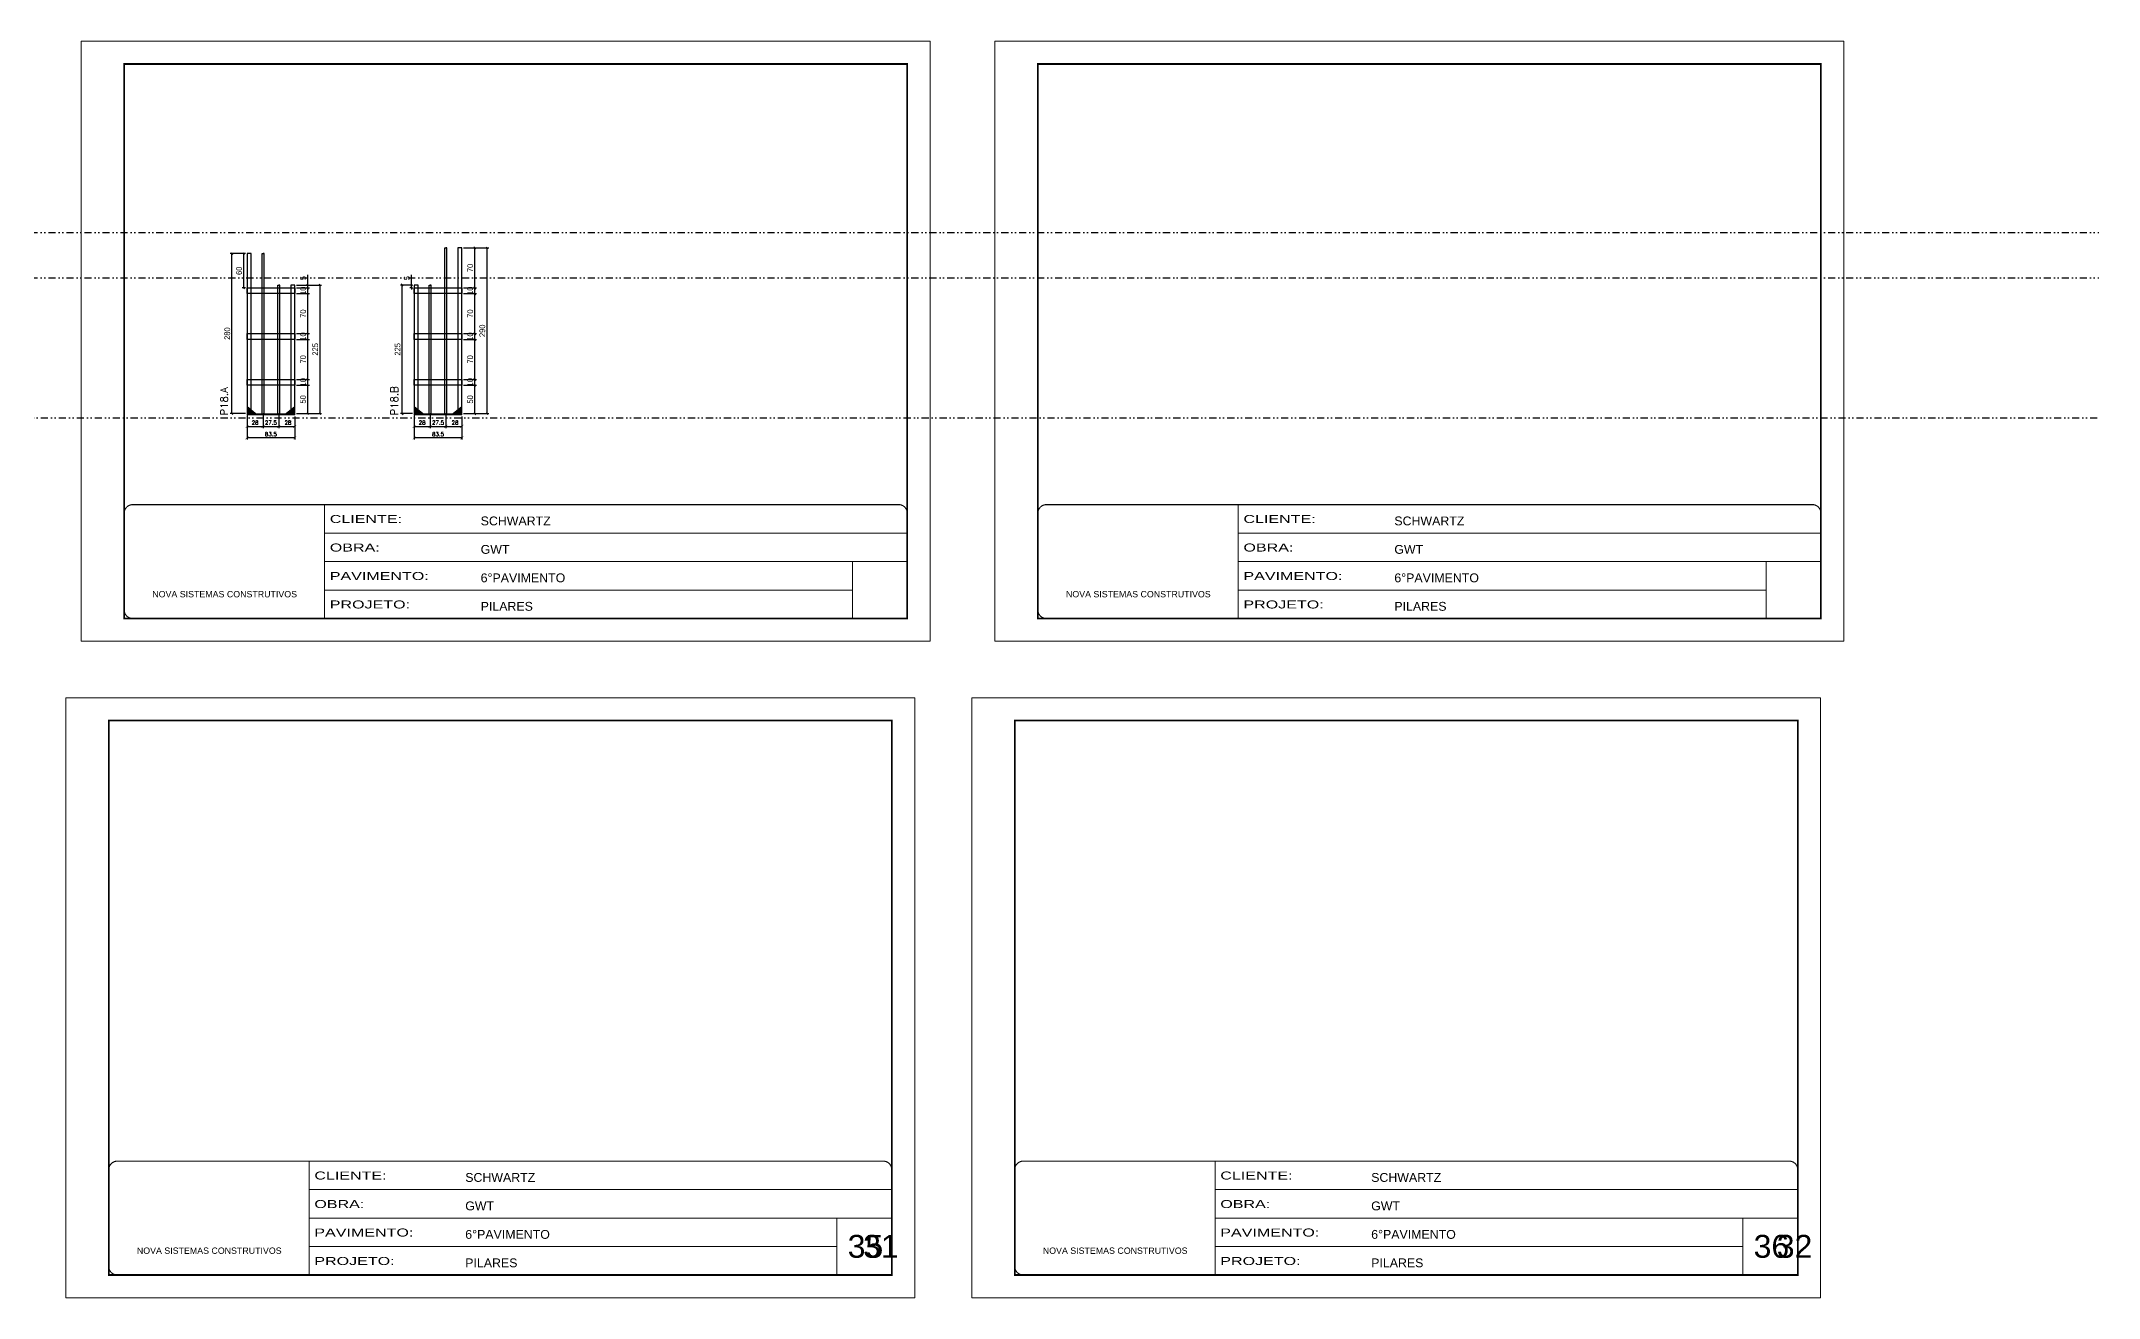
# Model space of a CAD drawing. Extents: x 13770 to 23315, y 867 to 16997.
# Drawn here: x 17513 to 21113, y 6610 to 8808 of the extents above; entities that cross this region are included whole.
import ezdxf

# ---------------------------------------------------------------- set-up
doc = ezdxf.new("R2010")
doc.units = 0
for name, pattern in [('CONTINUO', [0]), ('DASHED', [0.75, 0.5, -0.25]), ('DIVIDE2', [0.625, 0.25, -0.125, 0, -0.125, 0, -0.125]), ('HIDDEN', [0.375, 0.25, -0.125])]:
    doc.linetypes.add(name, pattern=pattern)
for name, color, linetype, lineweight in [('CARIMBO', 255, 'Continuous', 9), ('Folhas', 255, 'Continuous', 9), ('Madeira', 126, 'Continuous', 18), ('Sarr 2.2x7', 40, 'Continuous', 9), ('SARRAFO DE PRESSAO', 251, 'DASHED', 9), ('Texto Seção', 7, 'Continuous', 15)]:
    doc.layers.add(name, color=color, linetype=linetype, lineweight=lineweight)
for name, color, linetype in [('COTA', 241, 'Continuous'), ('Nível', 160, 'Continuous'), ('SARR_2.2x10', 60, 'Continuous'), ('SARR_3.5x7', 81, 'Continuous'), ('SARR_7x7', 40, 'Continuous')]:
    doc.layers.add(name, color=color, linetype=linetype)
doc.styles.add('ARIAL', font='arial.ttf')
doc.styles.add('COTA TECNICA', font='techl___.ttf', dxfattribs={"height": 10})
doc.styles.add('REGUA-120', font='ROMANS.shx', dxfattribs={"height": 15})
doc.styles.add('ROMANS', font='romans.shx')
doc.styles.add('Tecnologia', font='')
doc.styles.get('Tecnologia').set_extended_font_data('Forgotten Futurist')
doc.dimstyles.new('Cota Paínel', dxfattribs={"dimtxt": 7, "dimasz": 5, "dimexe": 3, "dimexo": 3, "dimgap": 3, "dimtad": 1, "dimdec": 1, "dimzin": 12, "dimdsep": 46, "dimtxsty": 'ROMANS', "dimblk": 'ARCHTICK', "dimcen": 0, "dimclrd": 4, "dimclre": 4, "dimclrt": 1, "dimadec": 1, "dimazin": 3, "dimtfac": 1, "dimtdec": 1, "dimtmove": 0, "dimatfit": 3, "dimldrblk": 'OBLIQUE', "dimfxl": 1, "dimtolj": 1, "dimtzin": 12, "dimarcsym": 0})
doc.dimstyles.new('PAINEL', dxfattribs={"dimtxt": 10, "dimasz": 3, "dimexe": 3, "dimexo": 3, "dimgap": 3, "dimtad": 1, "dimdec": 1, "dimzin": 12, "dimdsep": 46, "dimtxsty": 'COTA TECNICA', "dimblk1": 'OBLIQUE', "dimblk2": 'OBLIQUE', "dimsah": 1, "dimcen": 0.9, "dimclrd": 4, "dimclre": 4, "dimclrt": 240, "dimadec": 1, "dimazin": 3, "dimtfac": 1, "dimtdec": 1, "dimtmove": 0, "dimatfit": 3, "dimfxl": 1, "dimtolj": 1, "dimtzin": 12, "dimarcsym": 0})

# ---------------------------------------------------------------- blocks, each defined once
blk = doc.blocks.new('9999999999')
at = {"color": 30, "linetype": 'CONTINUO'}
for p, q in [((98564.6, 34230.2), (98564.6, 34429.4)), ((98564.6, 34379.6), (99584, 34379.6)), ((98564.6, 34329.8), (99488, 34329.8)), ((99584, 34329.8), (99488, 34329.8)), ((99488, 34329.8), (99488, 34230.2)), ((98564.6, 34280), (99488, 34280))]:
    blk.add_line(p, q, dxfattribs=at)
at = {"color": 30, "linetype": 'CONTINUO', "const_width": 2}
blk.add_lwpolyline([(99584, 34230.2), (99584, 34414.4, 0.414214), (99569, 34429.4), (98229, 34429.4, 0.414214), (98214, 34414.4), (98214, 34245.2, 0.414214), (98229, 34230.2), (99584, 34230.2)], format="xyb", dxfattribs=at)
at = {"layer": 'Folhas'}
blk.add_lwpolyline([(98139, 34190.2), (99624, 34190.2), (99624, 35240.2), (98139, 35240.2)], close=True, dxfattribs=at)
at = {"layer": 'Folhas', "color": 30, "const_width": 3}
blk.add_lwpolyline([(98214, 34230.2), (99584, 34230.2), (99584, 35200.2), (98214, 35200.2)], close=True, dxfattribs=at)
at = {"color": 7, "linetype": 'Continuous', "ltscale": 5, "style": 'ARIAL'}
for s, height, p in [('SCHWARTZ', 15.48, (98837.7, 34393.1)), ('GWT', 15.48, (98837.7, 34343.3)), ('6°PAVIMENTO', 15.483, (98837.7, 34293.5)), ('NOVA SISTEMAS CONSTRUTIVOS', 11.059, (98263.2, 34267.2)), ('PILARES', 15.48, (98837.7, 34243.7))]:
    blk.add_text(s, height=height, dxfattribs=at).set_placement(p)
at = {"layer": 'Folhas', "color": 7, "style": 'Tecnologia', "width": 1.5}
for s, p in [('CLIENTE:', (98573.7, 34397.2)), ('OBRA:', (98573.7, 34347.3)), ('PAVIMENTO:', (98573.7, 34297.5)), ('PROJETO:', (98573.7, 34247.7))]:
    blk.add_text(s, height=14, dxfattribs=at).set_placement(p)
blk = doc.blocks.new('_ArchTick')
at = {"color": 0, "linetype": 'ByBlock', "const_width": 0.15}
blk.add_lwpolyline([(-0.5, -0.5), (0.5, 0.5)], dxfattribs=at)
blk = doc.blocks.new('*D1029')
at = {"layer": 'COTA', "color": 4, "lineweight": -2, "transparency": 16777216}
for p, q in [((17873, 8138.6), (17873, 8111.4)), ((17956.5, 8138.6), (17956.5, 8111.4)), ((17956.5, 8114.4), (17873, 8114.4))]:
    blk.add_line(p, q, dxfattribs=at)
at = {"layer": 'Defpoints', "color": 0, "transparency": 16777216}
for p in [(17873, 8141.6), (17956.5, 8141.6), (17873, 8114.4)]:
    blk.add_point(p, dxfattribs=at)
at = {"layer": 'COTA', "color": 4, "lineweight": -2, "transparency": 16777216, "xscale": 5, "yscale": 5, "zscale": 5, "rotation": 180}
blk.add_blockref('_ArchTick', (17873, 8114.4), dxfattribs=at)
at = {"layer": 'COTA', "color": 4, "lineweight": -2, "transparency": 16777216, "xscale": 5, "yscale": 5, "zscale": 5}
blk.add_blockref('_ArchTick', (17956.5, 8114.4), dxfattribs=at)
at = {"layer": 'COTA', "color": 1, "transparency": 16777216, "insert": (17914.7, 8120.9), "char_height": 7, "attachment_point": 5, "style": 'ROMANS'}
blk.add_mtext('\\A1;83.5', dxfattribs=at)
blk = doc.blocks.new('_Oblique')
at = {"color": 0, "linetype": 'ByBlock', "lineweight": -2}
blk.add_line((-0.5, -0.5), (0.5, 0.5), dxfattribs=at)
blk = doc.blocks.new('*D1030')
at = {"layer": 'COTA', "color": 4, "lineweight": -2, "transparency": 16777216}
for p, q in [((17928.5, 8153.8), (17928.5, 8131.6)), ((17956.5, 8151.6), (17956.5, 8131.6)), ((17928.5, 8134.6), (17956.5, 8134.6))]:
    blk.add_line(p, q, dxfattribs=at)
at = {"layer": 'Defpoints', "color": 0, "transparency": 16777216}
for p in [(17928.5, 8156.8), (17956.5, 8154.6), (17956.5, 8134.6)]:
    blk.add_point(p, dxfattribs=at)
at = {"layer": 'COTA', "color": 4, "lineweight": -2, "transparency": 16777216, "xscale": 5, "yscale": 5, "zscale": 5, "rotation": 180}
blk.add_blockref('_ArchTick', (17928.5, 8134.6), dxfattribs=at)
at = {"layer": 'COTA', "color": 4, "lineweight": -2, "transparency": 16777216, "xscale": 5, "yscale": 5, "zscale": 5}
blk.add_blockref('_ArchTick', (17956.5, 8134.6), dxfattribs=at)
at = {"layer": 'COTA', "color": 1, "transparency": 16777216, "insert": (17944.5, 8141.1), "char_height": 7, "attachment_point": 5, "style": 'ROMANS'}
blk.add_mtext('\\A1;28', dxfattribs=at)
blk = doc.blocks.new('*D1031')
at = {"layer": 'COTA', "color": 4, "lineweight": -2, "transparency": 16777216}
for p, q in [((17873, 8153.8), (17873, 8131.6)), ((17901, 8153.8), (17901, 8131.6)), ((17873, 8134.6), (17901, 8134.6))]:
    blk.add_line(p, q, dxfattribs=at)
at = {"layer": 'Defpoints', "color": 0, "transparency": 16777216}
for p in [(17873, 8156.8), (17901, 8156.8), (17901, 8134.6)]:
    blk.add_point(p, dxfattribs=at)
at = {"layer": 'COTA', "color": 4, "lineweight": -2, "transparency": 16777216, "xscale": 5, "yscale": 5, "zscale": 5, "rotation": 180}
blk.add_blockref('_ArchTick', (17873, 8134.6), dxfattribs=at)
at = {"layer": 'COTA', "color": 4, "lineweight": -2, "transparency": 16777216, "xscale": 5, "yscale": 5, "zscale": 5}
blk.add_blockref('_ArchTick', (17901, 8134.6), dxfattribs=at)
at = {"layer": 'COTA', "color": 1, "transparency": 16777216, "insert": (17887, 8141.1), "char_height": 7, "attachment_point": 5, "style": 'ROMANS'}
blk.add_mtext('\\A1;28', dxfattribs=at)
blk = doc.blocks.new('*D1032')
at = {"layer": 'COTA', "color": 4, "lineweight": -2, "transparency": 16777216}
for p, q in [((17901, 8153.8), (17901, 8131.6)), ((17928.5, 8153.8), (17928.5, 8131.6)), ((17901, 8134.6), (17928.5, 8134.6))]:
    blk.add_line(p, q, dxfattribs=at)
at = {"layer": 'Defpoints', "color": 0, "transparency": 16777216}
for p in [(17901, 8156.8), (17928.5, 8156.8), (17928.5, 8134.6)]:
    blk.add_point(p, dxfattribs=at)
at = {"layer": 'COTA', "color": 4, "lineweight": -2, "transparency": 16777216, "xscale": 5, "yscale": 5, "zscale": 5, "rotation": 180}
blk.add_blockref('_ArchTick', (17901, 8134.6), dxfattribs=at)
at = {"layer": 'COTA', "color": 4, "lineweight": -2, "transparency": 16777216, "xscale": 5, "yscale": 5, "zscale": 5}
blk.add_blockref('_ArchTick', (17928.5, 8134.6), dxfattribs=at)
at = {"layer": 'COTA', "color": 1, "transparency": 16777216, "insert": (17914.7, 8141.1), "char_height": 7, "attachment_point": 5, "style": 'ROMANS'}
blk.add_mtext('\\A1;27.5', dxfattribs=at)
blk = doc.blocks.new('*D1033')
at = {"layer": 'COTA', "color": 4, "lineweight": -2, "transparency": 16777216}
for p, q in [((17959.5, 8206.8), (17982.2, 8206.8)), ((17979.2, 8156.8), (17979.2, 8206.8)), ((17959.5, 8156.8), (17982.2, 8156.8))]:
    blk.add_line(p, q, dxfattribs=at)
at = {"layer": 'Defpoints', "color": 0, "transparency": 16777216}
for p in [(17956.5, 8206.8), (17979.2, 8206.8), (17956.5, 8156.8)]:
    blk.add_point(p, dxfattribs=at)
at = {"layer": 'COTA', "color": 4, "lineweight": -2, "transparency": 16777216, "xscale": 3, "yscale": 3, "zscale": 3}
for p, rotation in [((17979.2, 8206.8), 90), ((17979.2, 8156.8), 270)]:
    blk.add_blockref('_Oblique', p, dxfattribs=dict(at, rotation=rotation))
at = {"layer": 'COTA', "color": 240, "transparency": 16777216, "insert": (17971, 8181.8), "char_height": 10, "attachment_point": 5, "rotation": 90, "style": 'COTA TECNICA'}
blk.add_mtext('\\A1;50', dxfattribs=at)
blk = doc.blocks.new('*D1034')
at = {"layer": 'COTA', "color": 4, "lineweight": -2, "transparency": 16777216}
for p, q in [((17959.5, 8216.8), (17982.2, 8216.8)), ((17979.2, 8206.8), (17979.2, 8216.8)), ((17959.5, 8206.8), (17982.2, 8206.8))]:
    blk.add_line(p, q, dxfattribs=at)
at = {"layer": 'Defpoints', "color": 0, "transparency": 16777216}
for p in [(17956.5, 8216.8), (17979.2, 8216.8), (17956.5, 8206.8)]:
    blk.add_point(p, dxfattribs=at)
at = {"layer": 'COTA', "color": 4, "lineweight": -2, "transparency": 16777216, "xscale": 3, "yscale": 3, "zscale": 3}
for p, rotation in [((17979.2, 8216.8), 90), ((17979.2, 8206.8), 270)]:
    blk.add_blockref('_Oblique', p, dxfattribs=dict(at, rotation=rotation))
at = {"layer": 'COTA', "color": 240, "transparency": 16777216, "insert": (17971.1, 8211.8), "char_height": 10, "attachment_point": 5, "rotation": 90, "style": 'COTA TECNICA'}
blk.add_mtext('\\A1;10', dxfattribs=at)
blk = doc.blocks.new('*D1035')
at = {"layer": 'COTA', "color": 4, "lineweight": -2, "transparency": 16777216}
for p, q in [((17959.5, 8286.8), (17982.2, 8286.8)), ((17979.2, 8216.8), (17979.2, 8286.8)), ((17959.5, 8216.8), (17982.2, 8216.8))]:
    blk.add_line(p, q, dxfattribs=at)
at = {"layer": 'Defpoints', "color": 0, "transparency": 16777216}
for p in [(17956.5, 8286.8), (17979.2, 8286.8), (17956.5, 8216.8)]:
    blk.add_point(p, dxfattribs=at)
at = {"layer": 'COTA', "color": 4, "lineweight": -2, "transparency": 16777216, "xscale": 3, "yscale": 3, "zscale": 3}
for p, rotation in [((17979.2, 8286.8), 90), ((17979.2, 8216.8), 270)]:
    blk.add_blockref('_Oblique', p, dxfattribs=dict(at, rotation=rotation))
at = {"layer": 'COTA', "color": 240, "transparency": 16777216, "insert": (17971.1, 8251.8), "char_height": 10, "attachment_point": 5, "rotation": 90, "style": 'COTA TECNICA'}
blk.add_mtext('\\A1;70', dxfattribs=at)
blk = doc.blocks.new('*D1036')
at = {"layer": 'COTA', "color": 4, "lineweight": -2, "transparency": 16777216}
for p, q in [((17959.5, 8296.8), (17982.2, 8296.8)), ((17959.5, 8286.8), (17982.2, 8286.8)), ((17979.2, 8286.8), (17979.2, 8296.8))]:
    blk.add_line(p, q, dxfattribs=at)
at = {"layer": 'Defpoints', "color": 0, "transparency": 16777216}
for p in [(17956.5, 8296.8), (17956.5, 8286.8), (17979.2, 8296.8)]:
    blk.add_point(p, dxfattribs=at)
at = {"layer": 'COTA', "color": 4, "lineweight": -2, "transparency": 16777216, "xscale": 3, "yscale": 3, "zscale": 3}
for p, rotation in [((17979.2, 8296.8), 90), ((17979.2, 8286.8), 270)]:
    blk.add_blockref('_Oblique', p, dxfattribs=dict(at, rotation=rotation))
at = {"layer": 'COTA', "color": 240, "transparency": 16777216, "insert": (17971.1, 8291.8), "char_height": 10, "attachment_point": 5, "rotation": 90, "style": 'COTA TECNICA'}
blk.add_mtext('\\A1;10', dxfattribs=at)
blk = doc.blocks.new('*D1037')
at = {"layer": 'COTA', "color": 4, "lineweight": -2, "transparency": 16777216}
for p, q in [((17979.2, 8381.8), (17979.2, 8399.9)), ((17959.5, 8381.8), (17982.2, 8381.8)), ((17959.5, 8376.8), (17982.2, 8376.8)), ((17979.2, 8376.8), (17979.2, 8381.8)), ((17979.2, 8376.8), (17979.2, 8373.8))]:
    blk.add_line(p, q, dxfattribs=at)
at = {"layer": 'Defpoints', "color": 0, "transparency": 16777216}
for p in [(17956.5, 8381.8), (17956.5, 8376.8), (17979.2, 8381.8)]:
    blk.add_point(p, dxfattribs=at)
at = {"layer": 'COTA', "color": 4, "lineweight": -2, "transparency": 16777216, "xscale": 3, "yscale": 3, "zscale": 3}
for p, rotation in [((17979.2, 8381.8), 270), ((17979.2, 8376.8), 90)]:
    blk.add_blockref('_Oblique', p, dxfattribs=dict(at, rotation=rotation))
at = {"layer": 'COTA', "color": 240, "transparency": 16777216, "insert": (17971, 8393.8), "char_height": 10, "attachment_point": 5, "rotation": 90, "style": 'COTA TECNICA'}
blk.add_mtext('\\A1;5', dxfattribs=at)
blk = doc.blocks.new('*D1048')
at = {"layer": 'COTA', "color": 4, "lineweight": -2, "transparency": 16777216}
for p, q in [((17959.5, 8381.8), (18003.4, 8381.8)), ((18000.4, 8381.8), (18000.4, 8156.8)), ((17959.5, 8156.8), (18003.4, 8156.8))]:
    blk.add_line(p, q, dxfattribs=at)
at = {"layer": 'Defpoints', "color": 0, "transparency": 16777216}
for p in [(17956.5, 8381.8), (17956.5, 8156.8), (18000.4, 8156.8)]:
    blk.add_point(p, dxfattribs=at)
at = {"layer": 'COTA', "color": 4, "lineweight": -2, "transparency": 16777216, "xscale": 3, "yscale": 3, "zscale": 3}
for p, rotation in [((18000.4, 8381.8), 90), ((18000.4, 8156.8), 270)]:
    blk.add_blockref('_Oblique', p, dxfattribs=dict(at, rotation=rotation))
at = {"layer": 'COTA', "color": 240, "transparency": 16777216, "insert": (17992.3, 8269.3), "char_height": 10, "attachment_point": 5, "rotation": 90, "style": 'COTA TECNICA'}
blk.add_mtext('\\A1;225', dxfattribs=at)
blk = doc.blocks.new('*D1049')
at = {"layer": 'COTA', "color": 4, "lineweight": -2, "transparency": 16777216}
for p, q in [((17870, 8436.8), (17843.5, 8436.8)), ((17846.5, 8156.8), (17846.5, 8436.8)), ((17870, 8156.8), (17843.5, 8156.8))]:
    blk.add_line(p, q, dxfattribs=at)
at = {"layer": 'Defpoints', "color": 0, "transparency": 16777216}
for p in [(17846.5, 8436.8), (17873, 8436.8), (17873, 8156.8)]:
    blk.add_point(p, dxfattribs=at)
at = {"layer": 'COTA', "color": 4, "lineweight": -2, "transparency": 16777216, "xscale": 3, "yscale": 3, "zscale": 3}
for p, rotation in [((17846.5, 8436.8), 90), ((17846.5, 8156.8), 270)]:
    blk.add_blockref('_Oblique', p, dxfattribs=dict(at, rotation=rotation))
at = {"layer": 'COTA', "color": 240, "transparency": 16777216, "insert": (17838.4, 8296.8), "char_height": 10, "attachment_point": 5, "rotation": 90, "style": 'COTA TECNICA'}
blk.add_mtext('\\A1;280', dxfattribs=at)
blk = doc.blocks.new('*D1052')
at = {"layer": 'COTA', "color": 4, "lineweight": -2, "transparency": 16777216}
for p, q in [((17870, 8436.8), (17864.2, 8436.8)), ((17867.2, 8376.8), (17867.2, 8436.8)), ((17870, 8376.8), (17864.2, 8376.8))]:
    blk.add_line(p, q, dxfattribs=at)
at = {"layer": 'Defpoints', "color": 0, "transparency": 16777216}
for p in [(17867.2, 8436.8), (17873, 8436.8), (17873, 8376.8)]:
    blk.add_point(p, dxfattribs=at)
at = {"layer": 'COTA', "color": 4, "lineweight": -2, "transparency": 16777216, "xscale": 3, "yscale": 3, "zscale": 3}
for p, rotation in [((17867.2, 8436.8), 90), ((17867.2, 8376.8), 270)]:
    blk.add_blockref('_Oblique', p, dxfattribs=dict(at, rotation=rotation))
at = {"layer": 'COTA', "color": 240, "transparency": 16777216, "insert": (17859.1, 8406.8), "char_height": 10, "attachment_point": 5, "rotation": 90, "style": 'COTA TECNICA'}
blk.add_mtext('\\A1;60', dxfattribs=at)
blk = doc.blocks.new('*D1038')
at = {"layer": 'COTA', "color": 4, "lineweight": -2, "transparency": 16777216}
for p, q in [((18165.3, 8138.6), (18165.3, 8111.4)), ((18248.8, 8138.6), (18248.8, 8111.4)), ((18248.8, 8114.4), (18165.3, 8114.4))]:
    blk.add_line(p, q, dxfattribs=at)
at = {"layer": 'Defpoints', "color": 0, "transparency": 16777216}
for p in [(18165.3, 8141.6), (18248.8, 8141.6), (18165.3, 8114.4)]:
    blk.add_point(p, dxfattribs=at)
at = {"layer": 'COTA', "color": 4, "lineweight": -2, "transparency": 16777216, "xscale": 5, "yscale": 5, "zscale": 5, "rotation": 180}
blk.add_blockref('_ArchTick', (18165.3, 8114.4), dxfattribs=at)
at = {"layer": 'COTA', "color": 4, "lineweight": -2, "transparency": 16777216, "xscale": 5, "yscale": 5, "zscale": 5}
blk.add_blockref('_ArchTick', (18248.8, 8114.4), dxfattribs=at)
at = {"layer": 'COTA', "color": 1, "transparency": 16777216, "insert": (18207.1, 8120.9), "char_height": 7, "attachment_point": 5, "style": 'ROMANS'}
blk.add_mtext('\\A1;83.5', dxfattribs=at)
blk = doc.blocks.new('*D1039')
at = {"layer": 'COTA', "color": 4, "lineweight": -2, "transparency": 16777216}
for p, q in [((18220.8, 8153.8), (18220.8, 8131.6)), ((18248.8, 8151.6), (18248.8, 8131.6)), ((18220.8, 8134.6), (18248.8, 8134.6))]:
    blk.add_line(p, q, dxfattribs=at)
at = {"layer": 'Defpoints', "color": 0, "transparency": 16777216}
for p in [(18220.8, 8156.8), (18248.8, 8154.6), (18248.8, 8134.6)]:
    blk.add_point(p, dxfattribs=at)
at = {"layer": 'COTA', "color": 4, "lineweight": -2, "transparency": 16777216, "xscale": 5, "yscale": 5, "zscale": 5, "rotation": 180}
blk.add_blockref('_ArchTick', (18220.8, 8134.6), dxfattribs=at)
at = {"layer": 'COTA', "color": 4, "lineweight": -2, "transparency": 16777216, "xscale": 5, "yscale": 5, "zscale": 5}
blk.add_blockref('_ArchTick', (18248.8, 8134.6), dxfattribs=at)
at = {"layer": 'COTA', "color": 1, "transparency": 16777216, "insert": (18236.8, 8141.1), "char_height": 7, "attachment_point": 5, "style": 'ROMANS'}
blk.add_mtext('\\A1;28', dxfattribs=at)
blk = doc.blocks.new('*D1040')
at = {"layer": 'COTA', "color": 4, "lineweight": -2, "transparency": 16777216}
for p, q in [((18165.3, 8153.8), (18165.3, 8131.6)), ((18193.3, 8153.8), (18193.3, 8131.6)), ((18165.3, 8134.6), (18193.3, 8134.6))]:
    blk.add_line(p, q, dxfattribs=at)
at = {"layer": 'Defpoints', "color": 0, "transparency": 16777216}
for p in [(18165.3, 8156.8), (18193.3, 8156.8), (18193.3, 8134.6)]:
    blk.add_point(p, dxfattribs=at)
at = {"layer": 'COTA', "color": 4, "lineweight": -2, "transparency": 16777216, "xscale": 5, "yscale": 5, "zscale": 5, "rotation": 180}
blk.add_blockref('_ArchTick', (18165.3, 8134.6), dxfattribs=at)
at = {"layer": 'COTA', "color": 4, "lineweight": -2, "transparency": 16777216, "xscale": 5, "yscale": 5, "zscale": 5}
blk.add_blockref('_ArchTick', (18193.3, 8134.6), dxfattribs=at)
at = {"layer": 'COTA', "color": 1, "transparency": 16777216, "insert": (18179.3, 8141.1), "char_height": 7, "attachment_point": 5, "style": 'ROMANS'}
blk.add_mtext('\\A1;28', dxfattribs=at)
blk = doc.blocks.new('*D1041')
at = {"layer": 'COTA', "color": 4, "lineweight": -2, "transparency": 16777216}
for p, q in [((18193.3, 8153.8), (18193.3, 8131.6)), ((18220.8, 8153.8), (18220.8, 8131.6)), ((18193.3, 8134.6), (18220.8, 8134.6))]:
    blk.add_line(p, q, dxfattribs=at)
at = {"layer": 'Defpoints', "color": 0, "transparency": 16777216}
for p in [(18193.3, 8156.8), (18220.8, 8156.8), (18220.8, 8134.6)]:
    blk.add_point(p, dxfattribs=at)
at = {"layer": 'COTA', "color": 4, "lineweight": -2, "transparency": 16777216, "xscale": 5, "yscale": 5, "zscale": 5, "rotation": 180}
blk.add_blockref('_ArchTick', (18193.3, 8134.6), dxfattribs=at)
at = {"layer": 'COTA', "color": 4, "lineweight": -2, "transparency": 16777216, "xscale": 5, "yscale": 5, "zscale": 5}
blk.add_blockref('_ArchTick', (18220.8, 8134.6), dxfattribs=at)
at = {"layer": 'COTA', "color": 1, "transparency": 16777216, "insert": (18207.1, 8141.1), "char_height": 7, "attachment_point": 5, "style": 'ROMANS'}
blk.add_mtext('\\A1;27.5', dxfattribs=at)
blk = doc.blocks.new('*D1042')
at = {"layer": 'COTA', "color": 4, "lineweight": -2, "transparency": 16777216}
for p, q in [((18251.8, 8206.8), (18274.5, 8206.8)), ((18271.5, 8156.8), (18271.5, 8206.8)), ((18251.8, 8156.8), (18274.5, 8156.8))]:
    blk.add_line(p, q, dxfattribs=at)
at = {"layer": 'Defpoints', "color": 0, "transparency": 16777216}
for p in [(18248.8, 8206.8), (18271.5, 8206.8), (18248.8, 8156.8)]:
    blk.add_point(p, dxfattribs=at)
at = {"layer": 'COTA', "color": 4, "lineweight": -2, "transparency": 16777216, "xscale": 3, "yscale": 3, "zscale": 3}
for p, rotation in [((18271.5, 8206.8), 90), ((18271.5, 8156.8), 270)]:
    blk.add_blockref('_Oblique', p, dxfattribs=dict(at, rotation=rotation))
at = {"layer": 'COTA', "color": 240, "transparency": 16777216, "insert": (18263.4, 8181.8), "char_height": 10, "attachment_point": 5, "rotation": 90, "style": 'COTA TECNICA'}
blk.add_mtext('\\A1;50', dxfattribs=at)
blk = doc.blocks.new('*D1043')
at = {"layer": 'COTA', "color": 4, "lineweight": -2, "transparency": 16777216}
for p, q in [((18251.8, 8216.8), (18274.5, 8216.8)), ((18271.5, 8206.8), (18271.5, 8216.8)), ((18251.8, 8206.8), (18274.5, 8206.8))]:
    blk.add_line(p, q, dxfattribs=at)
at = {"layer": 'Defpoints', "color": 0, "transparency": 16777216}
for p in [(18248.8, 8216.8), (18271.5, 8216.8), (18248.8, 8206.8)]:
    blk.add_point(p, dxfattribs=at)
at = {"layer": 'COTA', "color": 4, "lineweight": -2, "transparency": 16777216, "xscale": 3, "yscale": 3, "zscale": 3}
for p, rotation in [((18271.5, 8216.8), 90), ((18271.5, 8206.8), 270)]:
    blk.add_blockref('_Oblique', p, dxfattribs=dict(at, rotation=rotation))
at = {"layer": 'COTA', "color": 240, "transparency": 16777216, "insert": (18263.4, 8211.8), "char_height": 10, "attachment_point": 5, "rotation": 90, "style": 'COTA TECNICA'}
blk.add_mtext('\\A1;10', dxfattribs=at)
blk = doc.blocks.new('*D1044')
at = {"layer": 'COTA', "color": 4, "lineweight": -2, "transparency": 16777216}
for p, q in [((18251.8, 8286.8), (18274.5, 8286.8)), ((18271.5, 8216.8), (18271.5, 8286.8)), ((18251.8, 8216.8), (18274.5, 8216.8))]:
    blk.add_line(p, q, dxfattribs=at)
at = {"layer": 'Defpoints', "color": 0, "transparency": 16777216}
for p in [(18248.8, 8286.8), (18271.5, 8286.8), (18248.8, 8216.8)]:
    blk.add_point(p, dxfattribs=at)
at = {"layer": 'COTA', "color": 4, "lineweight": -2, "transparency": 16777216, "xscale": 3, "yscale": 3, "zscale": 3}
for p, rotation in [((18271.5, 8286.8), 90), ((18271.5, 8216.8), 270)]:
    blk.add_blockref('_Oblique', p, dxfattribs=dict(at, rotation=rotation))
at = {"layer": 'COTA', "color": 240, "transparency": 16777216, "insert": (18263.4, 8251.8), "char_height": 10, "attachment_point": 5, "rotation": 90, "style": 'COTA TECNICA'}
blk.add_mtext('\\A1;70', dxfattribs=at)
blk = doc.blocks.new('*D1045')
at = {"layer": 'COTA', "color": 4, "lineweight": -2, "transparency": 16777216}
for p, q in [((18251.8, 8296.8), (18274.5, 8296.8)), ((18251.8, 8286.8), (18274.5, 8286.8)), ((18271.5, 8286.8), (18271.5, 8296.8))]:
    blk.add_line(p, q, dxfattribs=at)
at = {"layer": 'Defpoints', "color": 0, "transparency": 16777216}
for p in [(18248.8, 8296.8), (18248.8, 8286.8), (18271.5, 8296.8)]:
    blk.add_point(p, dxfattribs=at)
at = {"layer": 'COTA', "color": 4, "lineweight": -2, "transparency": 16777216, "xscale": 3, "yscale": 3, "zscale": 3}
for p, rotation in [((18271.5, 8296.8), 90), ((18271.5, 8286.8), 270)]:
    blk.add_blockref('_Oblique', p, dxfattribs=dict(at, rotation=rotation))
at = {"layer": 'COTA', "color": 240, "transparency": 16777216, "insert": (18263.4, 8291.8), "char_height": 10, "attachment_point": 5, "rotation": 90, "style": 'COTA TECNICA'}
blk.add_mtext('\\A1;10', dxfattribs=at)
blk = doc.blocks.new('*D1053')
at = {"layer": 'COTA', "color": 4, "lineweight": -2, "transparency": 16777216}
for p, q in [((18251.8, 8446.8), (18295.7, 8446.8)), ((18292.7, 8446.8), (18292.7, 8156.8)), ((18251.8, 8156.8), (18295.7, 8156.8))]:
    blk.add_line(p, q, dxfattribs=at)
at = {"layer": 'Defpoints', "color": 0, "transparency": 16777216}
for p in [(18248.8, 8446.8), (18248.8, 8156.8), (18292.7, 8156.8)]:
    blk.add_point(p, dxfattribs=at)
at = {"layer": 'COTA', "color": 4, "lineweight": -2, "transparency": 16777216, "xscale": 3, "yscale": 3, "zscale": 3}
for p, rotation in [((18292.7, 8446.8), 90), ((18292.7, 8156.8), 270)]:
    blk.add_blockref('_Oblique', p, dxfattribs=dict(at, rotation=rotation))
at = {"layer": 'COTA', "color": 240, "transparency": 16777216, "insert": (18284.6, 8301.8), "char_height": 10, "attachment_point": 5, "rotation": 90, "style": 'COTA TECNICA'}
blk.add_mtext('\\A1;290', dxfattribs=at)
blk = doc.blocks.new('*D1054')
at = {"layer": 'COTA', "color": 4, "lineweight": -2, "transparency": 16777216}
for p, q in [((18162.3, 8381.8), (18141.4, 8381.8)), ((18144.4, 8156.8), (18144.4, 8381.8)), ((18162.3, 8156.8), (18141.4, 8156.8))]:
    blk.add_line(p, q, dxfattribs=at)
at = {"layer": 'Defpoints', "color": 0, "transparency": 16777216}
for p in [(18144.4, 8381.8), (18165.3, 8381.8), (18165.3, 8156.8)]:
    blk.add_point(p, dxfattribs=at)
at = {"layer": 'COTA', "color": 4, "lineweight": -2, "transparency": 16777216, "xscale": 3, "yscale": 3, "zscale": 3}
for p, rotation in [((18144.4, 8381.8), 90), ((18144.4, 8156.8), 270)]:
    blk.add_blockref('_Oblique', p, dxfattribs=dict(at, rotation=rotation))
at = {"layer": 'COTA', "color": 240, "transparency": 16777216, "insert": (18136.3, 8269.3), "char_height": 10, "attachment_point": 5, "rotation": 90, "style": 'COTA TECNICA'}
blk.add_mtext('\\A1;225', dxfattribs=at)
blk = doc.blocks.new('*D1046')
at = {"layer": 'COTA', "color": 4, "lineweight": -2, "transparency": 16777216}
for p, q in [((18251.8, 8366.8), (18274.5, 8366.8)), ((18271.5, 8296.8), (18271.5, 8366.8)), ((18251.8, 8296.8), (18274.5, 8296.8))]:
    blk.add_line(p, q, dxfattribs=at)
at = {"layer": 'Defpoints', "color": 0, "transparency": 16777216}
for p in [(18248.8, 8366.8), (18271.5, 8366.8), (18248.8, 8296.8)]:
    blk.add_point(p, dxfattribs=at)
at = {"layer": 'COTA', "color": 4, "lineweight": -2, "transparency": 16777216, "xscale": 3, "yscale": 3, "zscale": 3}
for p, rotation in [((18271.5, 8366.8), 90), ((18271.5, 8296.8), 270)]:
    blk.add_blockref('_Oblique', p, dxfattribs=dict(at, rotation=rotation))
at = {"layer": 'COTA', "color": 240, "transparency": 16777216, "insert": (18263.4, 8331.8), "char_height": 10, "attachment_point": 5, "rotation": 90, "style": 'COTA TECNICA'}
blk.add_mtext('\\A1;70', dxfattribs=at)
blk = doc.blocks.new('*D1047')
at = {"layer": 'COTA', "color": 4, "lineweight": -2, "transparency": 16777216}
for p, q in [((18251.8, 8376.8), (18274.5, 8376.8)), ((18251.8, 8366.8), (18274.5, 8366.8)), ((18271.5, 8366.8), (18271.5, 8376.8))]:
    blk.add_line(p, q, dxfattribs=at)
at = {"layer": 'Defpoints', "color": 0, "transparency": 16777216}
for p in [(18248.8, 8376.8), (18248.8, 8366.8), (18271.5, 8376.8)]:
    blk.add_point(p, dxfattribs=at)
at = {"layer": 'COTA', "color": 4, "lineweight": -2, "transparency": 16777216, "xscale": 3, "yscale": 3, "zscale": 3}
for p, rotation in [((18271.5, 8376.8), 90), ((18271.5, 8366.8), 270)]:
    blk.add_blockref('_Oblique', p, dxfattribs=dict(at, rotation=rotation))
at = {"layer": 'COTA', "color": 240, "transparency": 16777216, "insert": (18263.4, 8371.8), "char_height": 10, "attachment_point": 5, "rotation": 90, "style": 'COTA TECNICA'}
blk.add_mtext('\\A1;10', dxfattribs=at)
blk = doc.blocks.new('*D1055')
at = {"layer": 'COTA', "color": 4, "lineweight": -2, "transparency": 16777216}
for p, q in [((18251.8, 8446.8), (18274.5, 8446.8)), ((18271.5, 8376.8), (18271.5, 8446.8)), ((18251.8, 8376.8), (18274.5, 8376.8))]:
    blk.add_line(p, q, dxfattribs=at)
at = {"layer": 'Defpoints', "color": 0, "transparency": 16777216}
for p in [(18248.8, 8446.8), (18271.5, 8446.8), (18248.8, 8376.8)]:
    blk.add_point(p, dxfattribs=at)
at = {"layer": 'COTA', "color": 4, "lineweight": -2, "transparency": 16777216, "xscale": 3, "yscale": 3, "zscale": 3}
for p, rotation in [((18271.5, 8446.8), 90), ((18271.5, 8376.8), 270)]:
    blk.add_blockref('_Oblique', p, dxfattribs=dict(at, rotation=rotation))
at = {"layer": 'COTA', "color": 240, "transparency": 16777216, "insert": (18263.4, 8411.8), "char_height": 10, "attachment_point": 5, "rotation": 90, "style": 'COTA TECNICA'}
blk.add_mtext('\\A1;70', dxfattribs=at)
blk = doc.blocks.new('*D1056')
at = {"layer": 'COTA', "color": 4, "lineweight": -2, "transparency": 16777216}
for p, q in [((18160.8, 8381.8), (18160.8, 8399.9)), ((18162.3, 8381.8), (18157.8, 8381.8)), ((18162.3, 8376.8), (18157.8, 8376.8)), ((18160.8, 8376.8), (18160.8, 8381.8)), ((18160.8, 8376.8), (18160.8, 8373.8))]:
    blk.add_line(p, q, dxfattribs=at)
at = {"layer": 'Defpoints', "color": 0, "transparency": 16777216}
for p in [(18160.8, 8381.8), (18165.3, 8381.8), (18165.3, 8376.8)]:
    blk.add_point(p, dxfattribs=at)
at = {"layer": 'COTA', "color": 4, "lineweight": -2, "transparency": 16777216, "xscale": 3, "yscale": 3, "zscale": 3}
for p, rotation in [((18160.8, 8381.8), 270), ((18160.8, 8376.8), 90)]:
    blk.add_blockref('_Oblique', p, dxfattribs=dict(at, rotation=rotation))
at = {"layer": 'COTA', "color": 240, "transparency": 16777216, "insert": (18152.7, 8393.8), "char_height": 10, "attachment_point": 5, "rotation": 90, "style": 'COTA TECNICA'}
blk.add_mtext('\\A1;5', dxfattribs=at)
blk = doc.blocks.new('*D1057')
at = {"layer": 'COTA', "color": 4, "lineweight": -2, "transparency": 16777216}
for p, q in [((17959.5, 8366.8), (17982.2, 8366.8)), ((17979.2, 8296.8), (17979.2, 8366.8)), ((17959.5, 8296.8), (17982.2, 8296.8))]:
    blk.add_line(p, q, dxfattribs=at)
at = {"layer": 'Defpoints', "color": 0, "transparency": 16777216}
for p in [(17956.5, 8366.8), (17979.2, 8366.8), (17956.5, 8296.8)]:
    blk.add_point(p, dxfattribs=at)
at = {"layer": 'COTA', "color": 4, "lineweight": -2, "transparency": 16777216, "xscale": 3, "yscale": 3, "zscale": 3}
for p, rotation in [((17979.2, 8366.8), 90), ((17979.2, 8296.8), 270)]:
    blk.add_blockref('_Oblique', p, dxfattribs=dict(at, rotation=rotation))
at = {"layer": 'COTA', "color": 240, "transparency": 16777216, "insert": (17971.1, 8331.8), "char_height": 10, "attachment_point": 5, "rotation": 90, "style": 'COTA TECNICA'}
blk.add_mtext('\\A1;70', dxfattribs=at)
blk = doc.blocks.new('*D1058')
at = {"layer": 'COTA', "color": 4, "lineweight": -2, "transparency": 16777216}
for p, q in [((17959.5, 8376.8), (17982.2, 8376.8)), ((17959.5, 8366.8), (17982.2, 8366.8)), ((17979.2, 8366.8), (17979.2, 8376.8))]:
    blk.add_line(p, q, dxfattribs=at)
at = {"layer": 'Defpoints', "color": 0, "transparency": 16777216}
for p in [(17956.5, 8376.8), (17956.5, 8366.8), (17979.2, 8376.8)]:
    blk.add_point(p, dxfattribs=at)
at = {"layer": 'COTA', "color": 4, "lineweight": -2, "transparency": 16777216, "xscale": 3, "yscale": 3, "zscale": 3}
for p, rotation in [((17979.2, 8376.8), 90), ((17979.2, 8366.8), 270)]:
    blk.add_blockref('_Oblique', p, dxfattribs=dict(at, rotation=rotation))
at = {"layer": 'COTA', "color": 240, "transparency": 16777216, "insert": (17971.1, 8371.8), "char_height": 10, "attachment_point": 5, "rotation": 90, "style": 'COTA TECNICA'}
blk.add_mtext('\\A1;10', dxfattribs=at)

msp = doc.modelspace()

# ---------------------------------------------------------------- hatches: boundary and pattern name
at = {"layer": 'Madeira'}
h = msp.add_hatch(color=252, dxfattribs=at)
h.dxf.hatch_style = 2
h.paths.add_polyline_path([(17872.96, 8169.58), (17872.96, 8154.58), (17890.96, 8154.58)])
h = msp.add_hatch(color=252, dxfattribs=at)
h.dxf.hatch_style = 2
h.paths.add_polyline_path([(17956.46, 8169.58), (17956.46, 8154.58), (17938.46, 8154.58)])
h = msp.add_hatch(color=252, dxfattribs=at)
h.dxf.hatch_style = 2
h.paths.add_polyline_path([(18165.3, 8169.58), (18165.3, 8154.58), (18183.3, 8154.58)])
h = msp.add_hatch(color=252, dxfattribs=at)
h.dxf.hatch_style = 2
h.paths.add_polyline_path([(18248.8, 8169.58), (18248.8, 8154.58), (18230.8, 8154.58)])

# ---------------------------------------------------------------- linework, layer by layer
for p, q in [((17872.96, 8156.78), (17872.96, 8154.58)), ((17872.96, 8156.78), (17872.96, 8154.58)), ((17872.96, 8156.78), (17872.96, 8154.58)), ((18165.3, 8156.78), (18165.3, 8154.58)), ((18165.3, 8156.78), (18165.3, 8154.58)), ((18165.3, 8156.78), (18165.3, 8154.58))]:
    msp.add_line(p, q, dxfattribs=at)
at = {"layer": 'Madeira', "color": 1, "linetype": 'HIDDEN'}
for p, q in [((17882.79, 8156.78), (17872.96, 8156.78)), ((17882.79, 8156.78), (17872.96, 8156.78)), ((17888.76, 8156.78), (17872.96, 8156.78)), ((17876.46, 8166.08), (17876.46, 8156.78)), ((17876.46, 8166.08), (17876.46, 8156.78)), ((17879.96, 8162.58), (17879.96, 8156.78)), ((17940.66, 8156.78), (17956.46, 8156.78)), ((17946.63, 8156.78), (17956.46, 8156.78)), ((17946.63, 8156.78), (17956.46, 8156.78)), ((17952.96, 8166.08), (17952.96, 8156.78)), ((17952.96, 8166.08), (17952.96, 8156.78)), ((18175.14, 8156.78), (18165.3, 8156.78)), ((18175.14, 8156.78), (18165.3, 8156.78)), ((18181.1, 8156.78), (18165.3, 8156.78)), ((18168.8, 8166.08), (18168.8, 8156.78)), ((18168.8, 8166.08), (18168.8, 8156.78)), ((18172.3, 8162.58), (18172.3, 8156.78)), ((18233, 8156.78), (18248.8, 8156.78)), ((18238.97, 8156.78), (18248.8, 8156.78)), ((18238.97, 8156.78), (18248.8, 8156.78)), ((18245.3, 8166.08), (18245.3, 8156.78)), ((18245.3, 8166.08), (18245.3, 8156.78))]:
    msp.add_line(p, q, dxfattribs=at)
at = {"layer": 'Madeira', "color": 0}
for points in [[(17872.96, 8169.58), (17872.96, 8154.58), (17890.96, 8154.58), (17872.96, 8169.58)], [(17956.46, 8169.58), (17956.46, 8154.58), (17938.46, 8154.58), (17956.46, 8169.58)], [(18165.3, 8169.58), (18165.3, 8154.58), (18183.3, 8154.58), (18165.3, 8169.58)], [(18248.8, 8169.58), (18248.8, 8154.58), (18230.8, 8154.58), (18248.8, 8169.58)]]:
    msp.add_lwpolyline(points, dxfattribs=at)
at = {"layer": 'Nível', "color": 4, "linetype": 'DIVIDE2', "ltscale": 50}
for p, q in [((15984.5, 8473.58), (21112.79, 8473.58)), ((15984.5, 8394.58), (21112.79, 8394.58)), ((13769.54, 8149.58), (21112.79, 8149.58))]:
    msp.add_line(p, q, dxfattribs=at)
at = {"layer": 'Sarr 2.2x7'}
for points in [[(17956.46, 8156.78), (17872.96, 8156.78), (17872.96, 8154.58), (17956.46, 8154.58)], [(18248.8, 8156.78), (18165.3, 8156.78), (18165.3, 8154.58), (18248.8, 8154.58)]]:
    msp.add_lwpolyline(points, close=True, dxfattribs=at)
at = {"layer": 'SARR_2.2x10'}
for points in [[(17872.96, 8376.78), (17956.46, 8376.78), (17956.46, 8366.78), (17872.96, 8366.78)], [(18165.3, 8376.78), (18248.8, 8376.78), (18248.8, 8366.78), (18165.3, 8366.78)], [(17872.96, 8296.78), (17956.46, 8296.78), (17956.46, 8286.78), (17872.96, 8286.78)], [(18165.3, 8296.78), (18248.8, 8296.78), (18248.8, 8286.78), (18165.3, 8286.78)], [(17872.96, 8216.78), (17956.46, 8216.78), (17956.46, 8206.78), (17872.96, 8206.78)], [(18165.3, 8216.78), (18248.8, 8216.78), (18248.8, 8206.78), (18165.3, 8206.78)]]:
    msp.add_lwpolyline(points, close=True, dxfattribs=at)
at = {"layer": 'SARR_3.5x7'}
for p, q in [((17899.21, 8156.78), (17899.21, 8436.78)), ((17899.21, 8436.78), (17900.96, 8436.78)), ((17902.71, 8436.78), (17900.96, 8436.78)), ((17902.71, 8156.78), (17902.71, 8436.78)), ((18219.05, 8156.78), (18219.05, 8446.78)), ((18219.05, 8446.78), (18220.8, 8446.78)), ((18222.55, 8446.78), (18220.8, 8446.78)), ((18222.55, 8156.78), (18222.55, 8446.78)), ((17926.71, 8156.78), (17926.71, 8381.78)), ((17926.71, 8381.78), (17928.46, 8381.78)), ((17930.21, 8381.78), (17928.46, 8381.78)), ((17930.21, 8156.78), (17930.21, 8381.78)), ((18191.55, 8156.78), (18191.55, 8381.78)), ((18191.55, 8381.78), (18193.3, 8381.78)), ((18195.05, 8381.78), (18193.3, 8381.78)), ((18195.05, 8156.78), (18195.05, 8381.78)), ((17899.21, 8156.78), (17900.96, 8156.78)), ((17902.71, 8156.78), (17900.96, 8156.78)), ((17926.71, 8156.78), (17928.46, 8156.78)), ((17930.21, 8156.78), (17928.46, 8156.78)), ((18191.55, 8156.78), (18193.3, 8156.78)), ((18195.05, 8156.78), (18193.3, 8156.78)), ((18219.05, 8156.78), (18220.8, 8156.78)), ((18222.55, 8156.78), (18220.8, 8156.78))]:
    msp.add_line(p, q, dxfattribs=at)
at = {"layer": 'SARR_7x7'}
for points in [[(17872.96, 8156.78), (17879.96, 8156.78), (17879.96, 8436.78), (17872.96, 8436.78)], [(18241.8, 8156.78), (18248.8, 8156.78), (18248.8, 8446.78), (18241.8, 8446.78)], [(17949.46, 8156.78), (17956.46, 8156.78), (17956.46, 8381.78), (17949.46, 8381.78)], [(18165.3, 8156.78), (18172.3, 8156.78), (18172.3, 8381.78), (18165.3, 8381.78)]]:
    msp.add_lwpolyline(points, close=True, dxfattribs=at)

# ---------------------------------------------------------------- block references
at = {"layer": 'SARRAFO DE PRESSAO', "color": 6, "linetype": 'ByBlock'}
for p in [(-80555.98, -26431.71), (-78957.48, -26431.71), (-80582.98, -27580.29), (-78997.98, -27580.29)]:
    msp.add_blockref('9999999999', p, dxfattribs=at)

# ---------------------------------------------------------------- texts
at = {"layer": 'CARIMBO', "style": 'ARIAL'}
for s, p in [('35', (18923.86, 6680.06)), ('31', (18950.86, 6680.06)), ('36', (20508.86, 6680.06)), ('32', (20549.36, 6680.06))]:
    msp.add_text(s, height=40, dxfattribs=at).set_placement(p)
at = {"layer": 'Texto Seção', "style": 'REGUA-120'}
for s, p in [('P18.A', (17839.24, 8153.46)), ('P18.B', (18137.14, 8153.46))]:
    msp.add_text(s, height=13, rotation=90, dxfattribs=at).set_placement(p)

# ---------------------------------------------------------------- dimensions: what is measured, and where the dimension line sits
at = {"layer": 'COTA'}
for base, p1, p2, angle, dimstyle, picture, middle in [((17846.55, 8436.78), (17872.96, 8156.78), (17872.96, 8436.78), 90, 'PAINEL', '*D1049', (17838.42, 8296.78)), ((17867.17, 8436.78), (17872.96, 8376.78), (17872.96, 8436.78), 90, 'PAINEL', '*D1052', (17859.07, 8406.78)), ((18292.72, 8156.78), (18248.8, 8446.78), (18248.8, 8156.78), 90, 'PAINEL', '*D1053', (18284.59, 8301.78)), ((18271.5, 8446.78), (18248.8, 8376.78), (18248.8, 8446.78), 90, 'PAINEL', '*D1055', (18263.4, 8411.78)), ((17979.16, 8381.78), (17956.46, 8376.78), (17956.46, 8381.78), 90, 'PAINEL', '*D1037', (17971.05, 8393.83)), ((18160.77, 8381.78), (18165.3, 8376.78), (18165.3, 8381.78), 90, 'PAINEL', '*D1056', (18152.66, 8393.83)), ((18000.37, 8156.78), (17956.46, 8381.78), (17956.46, 8156.78), 90, 'PAINEL', '*D1048', (17992.27, 8269.28)), ((17979.16, 8366.78), (17956.46, 8296.78), (17956.46, 8366.78), 90, 'PAINEL', '*D1057', (17971.06, 8331.78)), ((18144.44, 8381.78), (18165.3, 8156.78), (18165.3, 8381.78), 90, 'PAINEL', '*D1054', (18136.33, 8269.28)), ((18271.5, 8366.78), (18248.8, 8296.78), (18248.8, 8366.78), 90, 'PAINEL', '*D1046', (18263.4, 8331.78)), ((17979.16, 8286.78), (17956.46, 8216.78), (17956.46, 8286.78), 90, 'PAINEL', '*D1035', (17971.06, 8251.78)), ((18271.5, 8286.78), (18248.8, 8216.78), (18248.8, 8286.78), 90, 'PAINEL', '*D1044', (18263.4, 8251.78)), ((17979.16, 8206.78), (17956.46, 8156.78), (17956.46, 8206.78), 90, 'PAINEL', '*D1033', (17971.05, 8181.78)), ((18271.5, 8206.78), (18248.8, 8156.78), (18248.8, 8206.78), 90, 'PAINEL', '*D1042', (18263.39, 8181.78)), ((17872.96, 8114.4), (17956.46, 8141.58), (17872.96, 8141.58), 180, 'Cota Paínel', '*D1029', (17914.71, 8120.9)), ((18165.3, 8114.4), (18248.8, 8141.58), (18165.3, 8141.58), 180, 'Cota Paínel', '*D1038', (18207.05, 8120.9))]:
    dim = msp.add_linear_dim(base=base, p1=p1, p2=p2, angle=angle, dimstyle=dimstyle, dxfattribs=at)
    dim.commit()
    dim.dimension.update_dxf_attribs({"geometry": picture, "text_midpoint": middle})
for base, p1, p2, picture, middle in [((17979.16, 8376.78), (17956.46, 8366.78), (17956.46, 8376.78), '*D1058', (17979.16, 8371.78)), ((18271.5, 8376.78), (18248.8, 8366.78), (18248.8, 8376.78), '*D1047', (18271.5, 8371.78)), ((17979.16, 8296.78), (17956.46, 8286.78), (17956.46, 8296.78), '*D1036', (17979.16, 8291.78)), ((18271.5, 8296.78), (18248.8, 8286.78), (18248.8, 8296.78), '*D1045', (18271.5, 8291.78)), ((17979.16, 8216.78), (17956.46, 8206.78), (17956.46, 8216.78), '*D1034', (17979.16, 8211.78)), ((18271.5, 8216.78), (18248.8, 8206.78), (18248.8, 8216.78), '*D1043', (18271.5, 8211.78))]:
    dim = msp.add_linear_dim(base=base, p1=p1, p2=p2, angle=90, dimstyle='PAINEL', dxfattribs=at)
    dim.commit()
    dim.dimension.update_dxf_attribs({"geometry": picture, "text_midpoint": middle, "dimtype": 160})
for base, p1, p2, picture, middle in [((17900.96, 8134.58), (17872.96, 8156.78), (17900.96, 8156.78), '*D1031', (17886.96, 8141.08)), ((17928.46, 8134.58), (17900.96, 8156.78), (17928.46, 8156.78), '*D1032', (17914.71, 8141.08)), ((18193.3, 8134.58), (18165.3, 8156.78), (18193.3, 8156.78), '*D1040', (18179.3, 8141.08)), ((18220.8, 8134.58), (18193.3, 8156.78), (18220.8, 8156.78), '*D1041', (18207.05, 8141.08))]:
    dim = msp.add_linear_dim(base=base, p1=p1, p2=p2, dimstyle='Cota Paínel', dxfattribs=at)
    dim.commit()
    dim.dimension.update_dxf_attribs({"geometry": picture, "text_midpoint": middle})
for base, p1, p2, picture, middle in [((17956.46, 8134.58), (17928.46, 8156.78), (17956.46, 8154.58), '*D1030', (17944.46, 8134.58)), ((18248.8, 8134.58), (18220.8, 8156.78), (18248.8, 8154.58), '*D1039', (18236.8, 8134.58))]:
    dim = msp.add_linear_dim(base=base, p1=p1, p2=p2, dimstyle='Cota Paínel', dxfattribs=at)
    dim.commit()
    dim.dimension.update_dxf_attribs({"geometry": picture, "text_midpoint": middle, "dimtype": 160})

doc.saveas('drawing.dxf')
